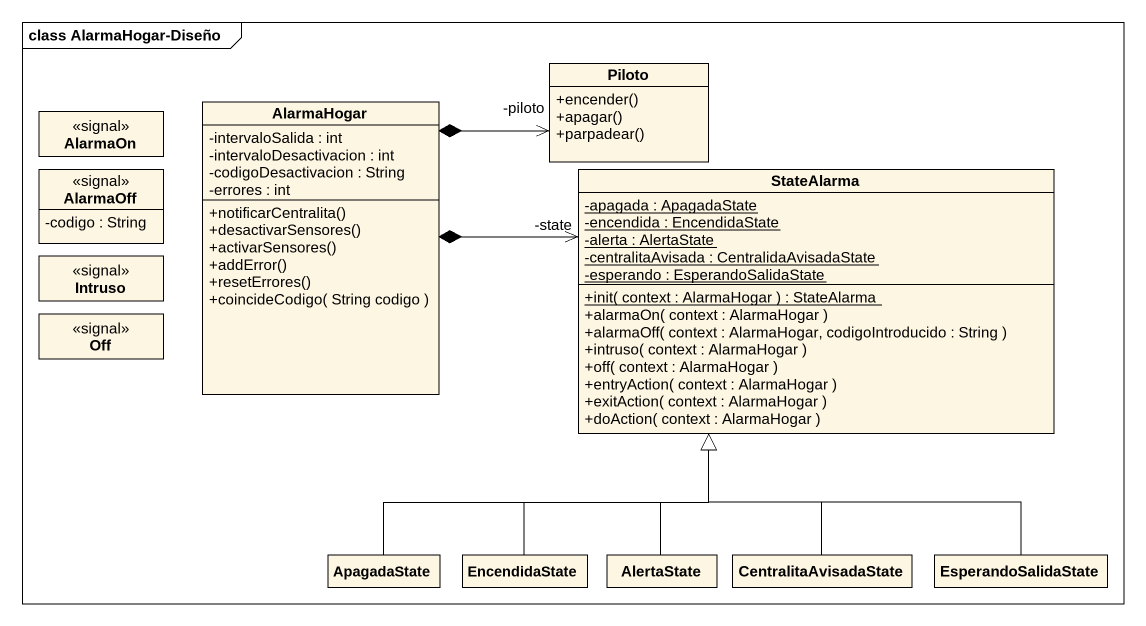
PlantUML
@startuml
mainframe class AlarmaHogar-Diseño
hide circle
hide empty members
skinparam classAttributeIconSize 0
class AlarmaOn <<signal>>
class AlarmaHogar {
  -intervaloSalida : int
  -intervaloDesactivacion : int
  -codigoDesactivacion : String
  -errores : int
  +notificarCentralita()
  +desactivarSensores()
  +activarSensores()
  +addError()
  +resetErrores()
  +coincideCodigo( String codigo )
}
class Piloto {
  +encender()
  +apagar()
  +parpadear()
}
class AlarmaOff <<signal>> {
  -codigo : String
}
class StateAlarma {
  {static} -apagada : ApagadaState
  {static} -encendida : EncendidaState
  {static} -alerta : AlertaState
  {static} -centralitaAvisada : CentralidaAvisadaState
  {static} -esperando : EsperandoSalidaState
  {static} +init( context : AlarmaHogar ) : StateAlarma
  +alarmaOn( context : AlarmaHogar )
  +alarmaOff( context : AlarmaHogar, codigoIntroducido : String )
  +intruso( context : AlarmaHogar )
  +off( context : AlarmaHogar )
  +entryAction( context : AlarmaHogar )
  +exitAction( context : AlarmaHogar )
  +doAction( context : AlarmaHogar )
}
class Intruso <<signal>>
class Off <<signal>>
class ApagadaState
class EncendidaState
class AlertaState
class CentralitaAvisadaState
class EsperandoSalidaState
AlarmaHogar *-right-> "-piloto" Piloto
AlarmaHogar *-right-> "-state" StateAlarma
ApagadaState -up-|> StateAlarma
EncendidaState -up-|> StateAlarma
AlertaState -up-|> StateAlarma
CentralitaAvisadaState -up-|> StateAlarma
EsperandoSalidaState -up-|> StateAlarma
@enduml
